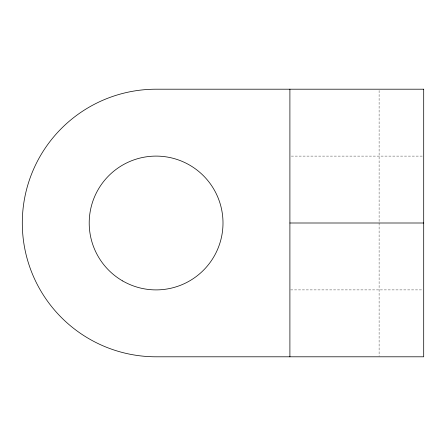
<?xml version="1.0" encoding="UTF-8"?>
<svg xmlns="http://www.w3.org/2000/svg" width="446" height="446" viewBox="0 0 446 446"><rect width="100%" height="100%" fill="white"/><g stroke="black" fill="none" stroke-linecap="round" stroke-linejoin="round"><path stroke-width="0.33" stroke-dasharray="2.23 1.67" d="M291.294 156.1L423.7 156.1M290.597 289.9L422.306 289.9M379.1 90.505L379.1 222.309M379.1 223L379.1 356.148"/><path stroke-width="0.67" d="M289.9 223L423.7 223M289.9 89.2L289.9 356.8M423.7 89.2L156.1 89.2A133.8 133.8 0 0 0 22.3 223A133.8 133.8 0 0 0 156.1 356.8L423.7 356.8L423.7 89.2M122.65 280.935A66.9 66.9 0 0 0 223 223A66.9 66.9 0 0 0 122.65 165.065A66.9 66.9 0 0 0 122.65 280.935"/></g></svg>
